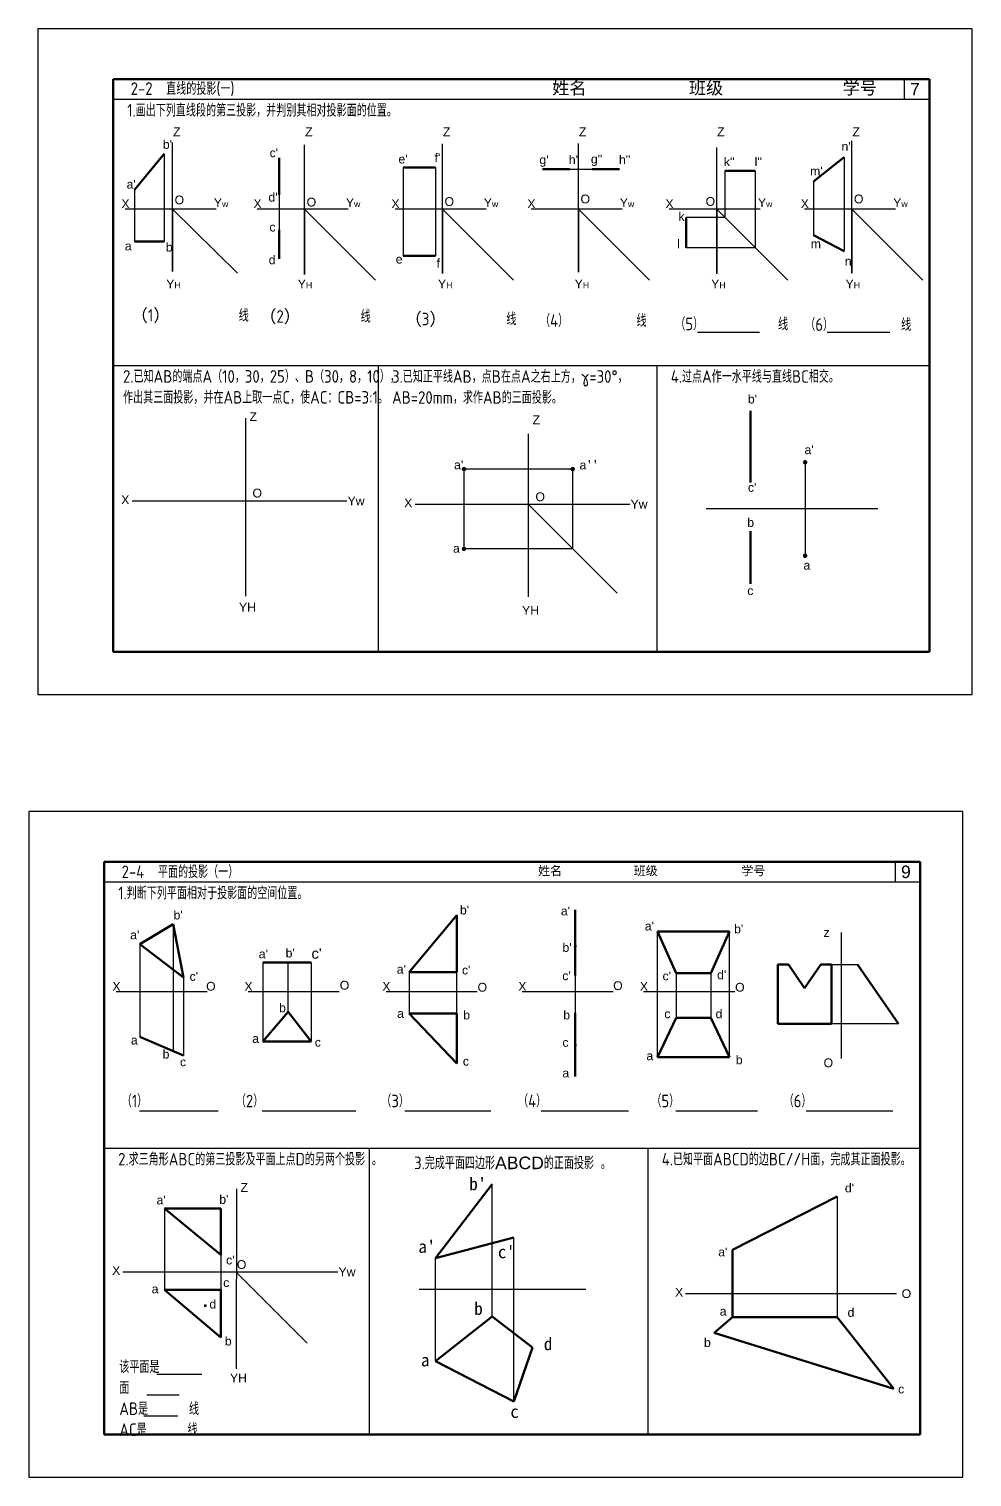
# Model space of a CAD drawing. Header units: millimetres. Extents: x 1117 to 1879, y -220 to 357.
# Drawn here: x 1504 to 1879, y -220 to 357 of the extents above; entities that cross this region are included whole.
import ezdxf

# ---------------------------------------------------------------- set-up
doc = ezdxf.new("R2010")
doc.units = ezdxf.units.MM
for name, color, linetype, lineweight in [('01(csx)', 7, 'Continuous', 50), ('02(xsx)', 7, 'Continuous', 25), ('11(wz)', 7, 'Continuous', 25), ('粗实线', 7, 'Continuous', 50)]:
    doc.layers.add(name, color=color, linetype=linetype, lineweight=lineweight)
doc.layers.add('文字', color=7, linetype='Continuous')
doc.layers.add('细实线', color=7, linetype='Continuous')
doc.styles.add('样式 1', font='ARIAL.TTF', dxfattribs={"height": 5})
doc.styles.add('汉字', font='gbenor.shx', dxfattribs={"height": 5, "bigfont": 'gbcbig.shx'})

msp = doc.modelspace()

# ---------------------------------------------------------------- hatches: boundary and pattern name
at = {"layer": '02(xsx)'}
h = msp.add_hatch(color=256, dxfattribs=at)
h.dxf.hatch_style = 1
h.paths.add_polyline_path([(1811.77, 184.15, 1), (1813.54, 184.15, 1)])
h = msp.add_hatch(color=256, dxfattribs=at)
h.dxf.hatch_style = 1
h.paths.add_polyline_path([(1675.89, 181.42, 1), (1677.66, 181.42, 1)])
h = msp.add_hatch(color=256, dxfattribs=at)
h.dxf.hatch_style = 1
h.paths.add_polyline_path([(1719.23, 181.42, 1), (1720.99, 181.42, 1)])
h = msp.add_hatch(color=256, dxfattribs=at)
h.dxf.hatch_style = 1
h.paths.add_polyline_path([(1675.89, 149.63, 1), (1677.66, 149.63, 1)])
h = msp.add_hatch(color=256, dxfattribs=at)
h.dxf.hatch_style = 1
h.paths.add_polyline_path([(1811.77, 146.9, 1), (1813.54, 146.9, 1)])
h = msp.add_hatch(color=256, dxfattribs=at)
h.dxf.hatch_style = 1
h.paths.add_polyline_path([(1720.51, -8.53, 1), (1721.75, -8.53, 1)])
h = msp.add_hatch(color=256, dxfattribs=at)
h.dxf.hatch_style = 1
h.paths.add_polyline_path([(1720.51, -48.03, 1), (1721.75, -48.03, 1)])
h = msp.add_hatch(color=256, dxfattribs=at)
h.dxf.hatch_style = 1
h.paths.add_polyline_path([(1573.17, -151.75, 1), (1574.4, -151.75, 1)])

# ---------------------------------------------------------------- linework, layer by layer
for p, q in [((1557.58, -113.03), (1557.58, -145.51)), ((1579.95, -131.48), (1579.95, -145.51))]:
    msp.add_line(p, q)
at = {"layer": '01(csx)'}
for p, q in [((1537.13, 336.7), (1537.13, 108.7)), ((1862.13, 336.7), (1537.13, 336.7)), ((1862.13, 108.7), (1862.13, 336.7)), ((1545.59, 292.59), (1557.43, 307.02)), ((1603.12, 305.36), (1603.12, 290.7)), ((1652.6, 301.58), (1665.39, 301.58)), ((1708, 300.87), (1718.89, 300.87)), ((1727.89, 300.87), (1738.78, 300.87)), ((1780.69, 300.16), (1792.76, 300.16)), ((1815.93, 295.9), (1828.24, 305.6)), ((1765.32, 281.66), (1765.32, 269.58)), ((1545.59, 272.02), (1557.43, 272.02)), ((1603.12, 276.75), (1603.12, 265.16)), ((1815.93, 274.62), (1828.24, 268.24)), ((1652.6, 266.35), (1665.39, 266.35)), ((1790.9, 176.13), (1790.9, 204.58)), ((1790.9, 156.73), (1790.9, 135.78)), ((1537.13, 108.7), (1862.13, 108.7)), ((1533.53, 25), (1533.53, -203)), ((1858.53, 25), (1533.53, 25)), ((1858.53, -203), (1858.53, 25)), ((1547.67, -7.82), (1561.01, 0.18)), ((1561.01, 0.18), (1565.02, -21.05)), ((1547.67, -44.64), (1565.02, -52.09)), ((1596.66, -46.59), (1615.89, -46.59)), ((1783.75, -129.5), (1825.42, -108.24)), ((1579.95, -131.48), (1557.58, -113.03)), ((1557.58, -113.03), (1579.95, -113.03)), ((1579.95, -113.03), (1579.95, -131.48)), ((1579.95, -164.48), (1557.58, -145.51)), ((1557.58, -145.51), (1579.95, -145.51)), ((1579.95, -145.51), (1579.95, -164.48)), ((1783.75, -156.3), (1776.46, -162.51)), ((1825.42, -156.3), (1783.75, -156.3)), ((1847.94, -184.93), (1825.42, -156.3)), ((1776.46, -162.51), (1847.94, -184.93)), ((1533.53, -203), (1858.53, -203))]:
    msp.add_line(p, q, dxfattribs=at)
at = {"layer": '02(xsx)'}
for p, q in [((1852.13, 336.7), (1852.13, 328.7)), ((1537.13, 328.7), (1862.13, 328.7)), ((1557.43, 307.02), (1557.43, 272.02)), ((1652.6, 301.58), (1652.6, 266.35)), ((1665.39, 301.58), (1665.39, 266.35)), ((1718.89, 300.87), (1727.89, 300.87)), ((1780.69, 300.16), (1780.69, 281.66)), ((1792.76, 300.16), (1792.76, 269.58)), ((1828.24, 305.6), (1828.24, 268.24)), ((1815.93, 295.9), (1815.93, 274.62)), ((1545.59, 292.59), (1545.59, 272.02)), ((1603.12, 290.7), (1603.12, 276.75)), ((1560.74, 284.92), (1586.65, 259.49)), ((1613.33, 284.92), (1641.61, 256.64)), ((1668.25, 284.92), (1696.53, 256.64)), ((1722.41, 284.92), (1750.7, 256.64)), ((1777.43, 284.92), (1805.71, 256.64)), ((1831.3, 284.92), (1859.59, 256.64)), ((1780.69, 281.66), (1765.32, 281.66)), ((1792.76, 269.58), (1765.32, 269.58)), ((1537.13, 222.7), (1862.13, 222.7)), ((1642.63, 222.7), (1642.63, 108.7)), ((1753.63, 222.7), (1753.63, 108.7)), ((1720.11, 181.42), (1676.78, 181.42)), ((1676.78, 181.42), (1676.78, 149.63)), ((1720.11, 149.63), (1720.11, 181.42)), ((1812.65, 184.15), (1812.65, 146.9)), ((1702.43, 167.31), (1737.79, 131.96)), ((1773.29, 165.71), (1841.66, 165.71)), ((1848.53, 25), (1848.53, 17)), ((1533.53, 17), (1858.53, 17)), ((1561.01, 0.18), (1561.01, -50.37)), ((1547.67, -7.82), (1547.67, -44.64)), ((1596.66, -15.04), (1596.66, -46.59)), ((1606.78, -34.79), (1606.78, -15.04)), ((1615.89, -15.04), (1615.89, -46.59)), ((1565.02, -21.05), (1565.02, -52.09)), ((1547.56, -74.14), (1578.9, -74.14)), ((1596.46, -74.14), (1633.73, -74.14)), ((1653.21, -74.14), (1687.51, -74.14)), ((1707.58, -74.14), (1742.3, -74.14)), ((1761.16, -74.14), (1793.71, -74.14)), ((1813.1, -74.14), (1847.62, -74.14)), ((1533.53, -89), (1858.53, -89)), ((1639.03, -89), (1639.03, -203)), ((1750.03, -89), (1750.03, -203)), ((1825.42, -108.24), (1825.42, -156.3)), ((1586.12, -138.41), (1614.4, -166.69)), ((1764.95, -146.87), (1849.03, -146.87))]:
    msp.add_line(p, q, dxfattribs=at)
at = {"layer": '文字'}
for p, q in [((1560.74, 260.15), (1560.74, 311.54)), ((1831.3, 259.49), (1831.3, 312.14)), ((1613.33, 258.95), (1613.33, 310.54)), ((1668.25, 259.33), (1668.25, 310.91)), ((1722.41, 259.87), (1722.41, 311.09)), ((1777.43, 259.14), (1777.43, 309.47)), ((1560.74, 284.92), (1560.74, 260.15)), ((1613.33, 284.92), (1613.33, 258.95)), ((1668.25, 284.92), (1668.25, 259.33)), ((1722.41, 284.92), (1722.41, 259.87)), ((1777.43, 284.92), (1777.43, 259.14)), ((1831.3, 284.92), (1831.3, 259.49)), ((1589.75, 201.75), (1589.75, 130.86)), ((1702.43, 130.59), (1702.43, 195.5)), ((1720.11, 149.63), (1676.78, 149.63)), ((1554.48, -179.02), (1572.32, -179.02)), ((1550.53, -187.26), (1563.3, -187.26)), ((1549.27, -195.57), (1562.8, -195.57))]:
    msp.add_line(p, q, dxfattribs=at)
at = {"layer": '粗实线'}
for p, q in [((1721.13, 5.85), (1721.13, -20.2)), ((1673.89, 3.82), (1655, -18.92)), ((1673.89, -18.92), (1673.89, 3.82)), ((1753.86, -2.75), (1761.25, -19.35)), ((1753.86, -2.75), (1782.49, -2.75)), ((1782.49, -2.75), (1775.11, -19.35)), ((1547.67, -7.82), (1565.02, -21.05)), ((1596.66, -15.04), (1615.89, -15.04)), ((1801.81, -39.52), (1801.81, -15.9)), ((1801.81, -15.9), (1805.97, -15.9)), ((1805.97, -15.9), (1812.47, -25.25)), ((1818.96, -15.9), (1812.47, -25.25)), ((1823.12, -15.9), (1818.96, -15.9)), ((1823.12, -39.52), (1823.12, -15.9)), ((1833.52, -15.9), (1849.89, -39.52)), ((1655, -18.92), (1673.89, -18.92)), ((1761.25, -19.35), (1761.25, -19.35)), ((1761.25, -19.35), (1775.11, -19.35)), ((1596.66, -46.59), (1606.78, -34.79)), ((1606.78, -34.79), (1615.89, -46.59)), ((1655, -35.37), (1673.89, -35.37)), ((1673.89, -55.37), (1655, -35.37)), ((1673.89, -35.37), (1673.89, -55.37)), ((1721.13, -35.16), (1721.13, -60.43)), ((1761.25, -37.11), (1753.86, -52.79)), ((1761.25, -37.11), (1775.11, -37.11)), ((1775.11, -37.11), (1782.49, -52.79)), ((1812.47, -39.52), (1801.81, -39.52)), ((1812.47, -39.52), (1823.12, -39.52)), ((1753.86, -52.79), (1782.49, -52.79)), ((1688.06, -103.43), (1665.47, -132.84)), ((1665.47, -132.84), (1696.62, -124.63)), ((1783.75, -129.5), (1783.75, -156.3)), ((1688.06, -156.08), (1665.47, -173.86)), ((1704.08, -168.44), (1688.06, -156.08)), ((1696.62, -189.93), (1704.08, -168.44)), ((1665.47, -173.86), (1696.62, -189.93))]:
    msp.add_line(p, q, dxfattribs=at)
at = {"layer": '细实线', "color": 7}
for p, q in [((1879.13, 356.7), (1507.13, 356.7)), ((1507.13, 356.7), (1507.13, 91.7)), ((1879.13, 91.7), (1879.13, 356.7)), ((1507.13, 91.7), (1879.13, 91.7)), ((1875.53, 45), (1503.53, 45)), ((1503.53, 45), (1503.53, -220)), ((1875.53, -220), (1875.53, 45)), ((1503.53, -220), (1875.53, -220))]:
    msp.add_line(p, q, dxfattribs=at)
at = {"layer": '细实线'}
for p, q in [((1578.12, 284.92), (1541.86, 284.92)), ((1630.71, 284.92), (1594.45, 284.92)), ((1685.63, 284.92), (1649.37, 284.92)), ((1739.79, 284.92), (1703.53, 284.92)), ((1794.8, 284.92), (1758.54, 284.92)), ((1848.68, 284.92), (1812.42, 284.92)), ((1769.78, 235.91), (1794.52, 235.91)), ((1821.45, 235.91), (1846.41, 235.91)), ((1630.12, 168.58), (1544.58, 168.58)), ((1742.84, 167.31), (1657.3, 167.31)), ((1753.86, -52.79), (1753.86, -2.75)), ((1782.49, -52.79), (1782.49, -2.75)), ((1827.02, -3.18), (1827.02, -53.28)), ((1823.12, -15.9), (1833.52, -15.9)), ((1655, -18.92), (1655, -35.37)), ((1673.89, -35.37), (1673.89, -18.92)), ((1721.13, -20.2), (1721.13, -35.16)), ((1761.25, -19.35), (1761.25, -37.11)), ((1775.11, -19.35), (1775.11, -37.11)), ((1574.52, -26.78), (1538.26, -26.78)), ((1627.11, -26.78), (1590.85, -26.78)), ((1682.03, -26.78), (1645.77, -26.78)), ((1736.19, -26.78), (1699.94, -26.78)), ((1784.6, -26.78), (1748.34, -26.78)), ((1849.89, -39.52), (1823.12, -39.52)), ((1688.06, -156.08), (1688.06, -103.43)), ((1586.15, -105.24), (1586.08, -176.9)), ((1696.62, -189.93), (1696.62, -124.63)), ((1665.47, -173.86), (1665.47, -132.84)), ((1626.52, -138.41), (1540.98, -138.41)), ((1658.97, -145.14), (1725.36, -145.14))]:
    msp.add_line(p, q, dxfattribs=at)

# ---------------------------------------------------------------- texts
at = {"layer": '01(csx)', "char_height": 3.5, "attachment_point": 1}
for s, insert, width in [("{\\fArial|b0|i0|c0|p32;d'}", (1828.49, -103.12), 4.437), ("{\\fArial|b0|i0|c0|p32;a'}", (1554.34, -107.93), 7.1674), ("{\\fArial|b0|i0|c0|p32;b'}", (1579.34, -107.7), 7.3721), ("{\\fArial|b0|i0|c0|p32;c'}", (1582.05, -131.83), 2.3826), ("{\\fArial|b0|i0|c0|p32;a'}", (1778.05, -128.62), 3.3378), ('{\\fArial|b0|i0|c0|p32;a}', (1552.42, -143.34), 6.8175), ('{\\fArial|b0|i0|c0|p32;c}', (1580.89, -140.82), 6.4848), ('{\\fArial|b0|i0|c0|p32;d}', (1575.39, -149.39), 3.1164), ('{\\fArial|b0|i0|c0|p32;a}', (1778.66, -152.21), 3.7544), ('{\\fArial|b0|i0|c0|p32;d}', (1829.55, -152.69), 3.413), ('{\\fArial|b0|i0|c0|p32;b}', (1581.56, -164.11), 3.8335), ('{\\fArial|b0|i0|c0|p32;b}', (1772.38, -164.7), 8.8739), ('{\\fArial|b0|i0|c0|p32;c}', (1849.68, -183.2), 6.4848)]:
    msp.add_mtext(s, dxfattribs=dict(at, insert=insert, width=width))
at = {"layer": '02(xsx)', "attachment_point": 1}
for s, insert, char_height, width in [('{\\fArial|b0|i0|c0|p32;Z}', (1560.91, 317.48), 3.5, 9.2512), ('{\\fArial|b0|i0|c0|p32;Z}', (1613.5, 317.48), 3.5, 9.2512), ('{\\fArial|b0|i0|c0|p32;Z}', (1668.41, 317.48), 3.5, 9.2512), ('{\\fArial|b0|i0|c0|p32;Z}', (1722.58, 317.48), 3.5, 9.2512), ('{\\fArial|b0|i0|c0|p32;Z}', (1777.59, 317.48), 3.5, 9.2512), ('{\\fArial|b0|i0|c0|p32;Z}', (1831.47, 317.48), 3.5, 9.2512), ("{\\fArial|b0|i0|c0|p32;b'}", (1556.86, 312.46), 3.5, 4.7351), ("{\\fArial|b0|i0|c0|p32;n'}", (1827.15, 311.69), 3.5, 4.7351), ("{\\fArial|b0|i0|c0|p32;c'}", (1599.38, 309.11), 3.5, 7.3395), ("{\\fArial|b0|i0|c0|p32;e'}", (1650.67, 306.64), 3.5, 4.7351), ("{\\fArial|b0|i0|c0|p32;f'}", (1665.05, 307.17), 3.5, 4.7351), ("{\\fArial|b0|i0|c0|p32;g'}", (1706.83, 306.37), 3.5, 4.7351), ("{\\fArial|b0|i0|c0|p32;h'}", (1718.55, 306.37), 3.5, 4.7351), ("{\\fArial|b0|i0|c0|p32;g''}", (1727.33, 306.64), 3.5, 4.7351), ("{\\fArial|b0|i0|c0|p32;h''}", (1738.51, 306.37), 3.5, 4.7351), ("{\\fArial|b0|i0|c0|p32;k''}", (1780.3, 305.58), 3.5, 4.7351), ("{\\fArial|b0|i0|c0|p32;l''}", (1792.54, 305.58), 3.5, 4.7351), ("{\\fArial|b0|i0|c0|p32;m'}", (1814.64, 301.85), 3.5, 4.7351), ("{\\fArial|b0|i0|c0|p32;a'}", (1542.42, 296.61), 3.5, 7.3395), ('{\\fArial|b0|i0|c0|p32;X}', (1540.35, 288.86), 3.5, 6.4432), ('{\\fArial|b0|i0|c0|p32;O}', (1561.53, 290.35), 3.5, 4.2955), ('{\\fArial|b0|i0|c0|p32;Y\\H0.7143x;w}', (1577.16, 289.28), 3.5, 10.3395), ('{\\fArial|b0|i0|c0|p32;X}', (1592.94, 288.86), 3.5, 6.4432), ("{\\fArial|b0|i0|c0|p32;d'}", (1598.92, 291.45), 3.5, 19.075), ('{\\fArial|b0|i0|c0|p32;O}', (1614.12, 289.5), 3.5, 4.2955), ('{\\fArial|b0|i0|c0|p32;Y\\H0.7143x;w}', (1629.75, 289.28), 3.5, 10.3395), ('{\\fArial|b0|i0|c0|p32;X}', (1647.86, 288.86), 3.5, 6.4432), ('{\\fArial|b0|i0|c0|p32;O}', (1669.04, 289.71), 3.5, 4.2955), ('{\\fArial|b0|i0|c0|p32;Y\\H0.7143x;w}', (1684.67, 289.28), 3.5, 10.3395), ('{\\fArial|b0|i0|c0|p32;X}', (1702.02, 288.86), 3.5, 6.4432), ('{\\fArial|b0|i0|c0|p32;O}', (1723.2, 290.74), 3.5, 4.2955), ('{\\fArial|b0|i0|c0|p32;Y\\H0.7143x;w}', (1738.83, 289.28), 3.5, 10.3395), ('{\\fArial|b0|i0|c0|p32;X}', (1757.03, 288.86), 3.5, 6.4432), ('{\\fArial|b0|i0|c0|p32;O}', (1773.02, 289.77), 3.5, 9.4943), ('{\\fArial|b0|i0|c0|p32;Y\\H0.7143x;w}', (1793.85, 289.28), 3.5, 10.3395), ('{\\fArial|b0|i0|c0|p32;X}', (1810.91, 288.86), 3.5, 6.4432), ('{\\fArial|b0|i0|c0|p32;O}', (1832.09, 290.74), 3.5, 4.2955), ('{\\fArial|b0|i0|c0|p32;Y\\H0.7143x;w}', (1847.72, 289.28), 3.5, 10.3395), ('{\\fArial|b0|i0|c0|p32;k}', (1762.2, 283.78), 3.5, 4.7351), ('{\\fArial|b0|i0|c0|p32;c}', (1599.3, 279.52), 3.5, 4.7351), ('{\\fArial|b0|i0|c0|p32;a}', (1541.71, 272.02), 3.5, 7.3395), ('{\\fArial|b0|i0|c0|p32;b}', (1558.04, 271.55), 3.5, 4.7351), ('{\\fArial|b0|i0|c0|p32;l}', (1761.67, 272.88), 3.5, 4.7351), ('{\\fArial|b0|i0|c0|p32;m}', (1814.9, 272.88), 3.5, 4.7351), ('{\\fArial|b0|i0|c0|p32;d}', (1599.03, 266.5), 3.5, 4.7351), ('{\\fArial|b0|i0|c0|p32;e}', (1649.61, 266.76), 3.5, 4.7351), ('{\\fArial|b0|i0|c0|p32;f}', (1665.84, 265.17), 3.5, 4.7351), ('{\\fArial|b0|i0|c0|p32;n}', (1828.48, 265.97), 3.5, 4.7351), ("{\\fArial|b0|i0|c0|p32;b'}", (1789.86, 211.05), 3.5, 7.3395), ('{\\fArial|b0|i0|c0|p32;Z}', (1591.38, 204.07), 3.5, 9.2512), ('{\\fArial|b0|i0|c0|p32;Z}', (1704.09, 202.8), 3.5, 9.2512), ("{\\fArial|b0|i0|c0|p32;a'}", (1812.4, 190.87), 3.5, 7.3395), ("{\\fArial|b0|i0|c0|p32;a'}", (1672.85, 184.85), 3.5, 7.3395), ("{\\fArial|b0|i0|c0|p32;a\\fFangSong_GB2312|b0|i0|c134|p32;''}", (1722.8, 184.8), 3.5, 7.3395), ('{\\fArial|b0|i0|c0|p32;O}', (1592.55, 173.61), 3.5, 4.2955), ("{\\fArial|b0|i0|c0|p32;c'}", (1789.86, 175.87), 3.5, 7.3395), ('{\\fArial|b0|i0|c0|p32;X}', (1540.26, 170.96), 3.5, 6.4432), ('{\\fArial|b0|i0|c0|p32;Yw}', (1630.41, 170.48), 3.5, 10.3395), ('{\\fArial|b0|i0|c0|p32;X}', (1652.97, 169.69), 3.5, 6.4432), ('{\\fArial|b0|i0|c0|p32;O}', (1705.24, 172.14), 3.5, 4.2955), ('{\\fArial|b0|i0|c0|p32;Yw}', (1743.12, 169.21), 3.5, 10.3395), ('{\\fArial|b0|i0|c0|p32;b}', (1789.61, 161.9), 3.5, 7.3395), ('{\\fArial|b0|i0|c0|p32;a}', (1672.41, 151.62), 3.5, 7.3395), ('{\\fArial|b0|i0|c0|p32;a}', (1811.99, 144.89), 3.5, 7.3395), ('{\\fArial|b0|i0|c0|p32;c}', (1789.61, 134.75), 3.5, 7.3395), ('{\\fArial|b0|i0|c0|p32;YH}', (1587.17, 128.16), 3.5, 7.8907), ('{\\fArial|b0|i0|c0|p32;YH}', (1699.89, 126.89), 3.5, 7.8907), ("{\\fArial|b0|i0|c0|p32;b'}", (1675.18, 7.53), 3.5, 4.7351), ("{\\fArial|b0|i0|c0|p32;a'}", (1715.38, 7.2), 3.5, 11.1336), ("{\\fArial|b0|i0|c0|p32;b'}", (1561.12, 5.56), 3.5, 8.1042), ("{\\fArial|b0|i0|c0|p32;a'}", (1748.78, 1.17), 3.5, 9.8831), ("{\\fArial|b0|i0|c0|p32;b'}", (1784.34, 0.02), 3.5, 1.4236), ("{\\fArial|b0|i0|c0|p32;a'}", (1543.84, -2.34), 3.5, 8.1042), ('{\\fArial|b0|i0|c0|p32;z}', (1820, -1.37), 3.5, 29.3562), ("{\\fArial|b0|i0|c0|p32;a'}", (1595.07, -9.92), 3.5, 8.1042), ("{\\fArial|b0|i0|c0|p32;b'}", (1605.76, -9.58), 3.5, 9.073), ("{\\fArial|b0|i0|c0|p32;c'}", (1616.06, -9.38), 4.2, 8.8074), ("{\\fArial|b0|i0|c0|p32;b'}", (1716, -7.35), 3.5, 15.7836), ("{\\fArial|b0|i0|c0|p32;a'}", (1650, -16.02), 3.5, 11.1336), ("{\\fArial|b0|i0|c0|p32;c'}", (1675.99, -16.34), 3.5, 7.3395), ('{\\fArial|b0|i0|c0|p32;X}', (1536.75, -22.84), 3.5, 8.1042), ("{\\fArial|b0|i0|c0|p32;c'}", (1567.49, -18.88), 3.5, 8.1042), ('{\\fArial|b0|i0|c0|p32;O}', (1574.08, -22.8), 3.5, 8.1042), ('{\\fArial|b0|i0|c0|p32;X}', (1589.34, -22.84), 3.5, 6.4432), ('{\\fArial|b0|i0|c0|p32;O}', (1627.31, -22.4), 3.5, 4.2955), ('{\\fArial|b0|i0|c0|p32;X}', (1644.26, -22.84), 3.5, 6.4432), ('{\\fArial|b0|i0|c0|p32;X}', (1698.42, -22.84), 3.5, 6.4432), ("{\\fArial|b0|i0|c0|p32;c'}", (1715.96, -18.64), 3.5, 7.3395), ('{\\fArial|b0|i0|c0|p32;O}', (1736.2, -22.57), 3.5, 4.2955), ('{\\fArial|b0|i0|c0|p32;X}', (1746.83, -22.84), 3.5, 6.4432), ("{\\fArial|b0|i0|c0|p32;c'}", (1755.86, -18.69), 3.5, 18.6645), ("{\\fArial|b0|i0|c0|p32;d'}", (1777.6, -18.23), 3.5, 22.2891), ('{\\fArial|b0|i0|c0|p32;O}', (1682.2, -23.2), 3.5, 4.2955), ('{\\fArial|b0|i0|c0|p32;O}', (1784.76, -23.2), 3.5, 4.2955), ('{\\fArial|b0|i0|c0|p32;b}', (1603.14, -31.38), 3.5, 11.3122), ('{\\fArial|b0|i0|c0|p32;a}', (1650.17, -33.62), 3.5, 10.5129), ('{\\fArial|b0|i0|c0|p32;b}', (1676.49, -34.26), 3.5, 4.7351), ('{\\fArial|b0|i0|c0|p32;b}', (1716.33, -34.26), 3.5, 4.7351), ('{\\fArial|b0|i0|c0|p32;c}', (1756.58, -33.77), 3.5, 15.578), ('{\\fArial|b0|i0|c0|p32;d}', (1777, -33.77), 3.5, 4.7351), ('{\\fArial|b0|i0|c0|p32;a}', (1544.15, -44.24), 3.5, 8.1042), ('{\\fArial|b0|i0|c0|p32;a}', (1592.44, -43.58), 3.5, 12.1055), ('{\\fArial|b0|i0|c0|p32;c}', (1617.37, -45.1), 3.5, 4.7351), ('{\\fArial|b0|i0|c0|p32;c}', (1716, -45.16), 3.5, 4.1855), ('{\\fArial|b0|i0|c0|p32;b}', (1556.76, -49.82), 3.5, 8.1042), ('{\\fArial|b0|i0|c0|p32;a}', (1749.43, -50.49), 3.5, 7.3395), ('{\\fArial|b0|i0|c0|p32;c}', (1563.68, -52.93), 3.5, 8.1042), ('{\\fArial|b0|i0|c0|p32;c}', (1676.33, -52.65), 3.5, 4.7351), ('{\\fArial|b0|i0|c0|p32;b}', (1785.03, -52.1), 3.5, 1.445), ('{\\fArial|b0|i0|c0|p32;O}', (1820, -53.28), 3.5, 29.3562), ('{\\fArial|b0|i0|c0|p32;a}', (1715.97, -57.34), 3.5, 7.3395), ('{\\fArial|b0|i0|c0|p32;Z}', (1587.78, -102.92), 3.5, 9.2512), ('{\\fArial|b0|i0|c0|p32;X}', (1536.65, -136.03), 3.5, 6.4432), ('{\\fArial|b0|i0|c0|p32;O}', (1586.31, -133.63), 3.5, 4.2955), ('{\\fArial|b0|i0|c0|p32;Yw}', (1626.81, -136.51), 3.5, 10.3395), ('{\\fArial|b0|i0|c0|p32;X}', (1760.86, -144.69), 3.5, 6.4432), ('{\\fArial|b0|i0|c0|p32;O}', (1851.09, -145.22), 3.5, 4.2955), ('{\\fArial|b0|i0|c0|p32;YH}', (1583.57, -178.83), 3.5, 7.8907)]:
    msp.add_mtext(s, dxfattribs=dict(at, insert=insert, char_height=char_height, width=width))
for s, insert, char_height, width, style in [('{\\fArial|b0|i0|c0|p32;Y\\H0.7143x;H}', (1558.2, 256.89), 3.5, 56.2377, '样式 1'), ('{\\fArial|b0|i0|c0|p32;Y\\H0.7143x;H}', (1610.58, 256.89), 3.5, 56.2377, '样式 1'), ('{\\fArial|b0|i0|c0|p32;Y\\H0.7143x;H}', (1666.42, 256.89), 3.5, 56.2377, '样式 1'), ('{\\fArial|b0|i0|c0|p32;Y\\H0.7143x;H}', (1720.85, 256.89), 3.5, 56.2377, '样式 1'), ('{\\fArial|b0|i0|c0|p32;Y\\H0.7143x;H}', (1775.23, 256.89), 3.5, 56.2377, '样式 1'), ('{\\fArial|b0|i0|c0|p32;Y\\H0.7143x;H}', (1828.74, 256.89), 3.5, 56.2377, '样式 1'), ('该平面是        面\\PAB是      线\\PAC是      线', (1539.53, -173.63), 5, 36.3398, '汉字')]:
    msp.add_mtext(s, dxfattribs=dict(at, insert=insert, char_height=char_height, width=width, style=style))
at = {"layer": '11(wz)', "char_height": 5, "style": '汉字'}
for s, insert, width, attachment_point in [('  2-2  直线的投影(一)', (1538.63, 332.7), 313.5, 4), ('1.画出下列直线段的第三投影，并判别其相对投影面的位置。', (1542.65, 326.78), 104.0467, 1), ('3.已知正平线AB，点B在点A之右上方，γ=30°，\\PAB=20mm，求作AB的三面投影。', (1648.15, 220.78), 104.0467, 1), ('4.过点A作一水平线与直线BC相交。', (1759.15, 220.78), 104.0467, 1), ('  2-4  平面的投影（一）', (1535.03, 21), 313.5, 4), ('1.判断下列平面相对于投影面的空间位置。', (1539.06, 15.08), 104.0467, 1), ('2.求三角形ABC的第三投影及平面上点D的另两个投影 。', (1539.06, -90.92), 99.5888, 1), ('3.完成平面四边形{\\fArial|b0|i0|c0|p32;ABCD}的正面投影 。', (1656.92, -92.4), 77.0032, 1), ('\\pt10,135;4.已知平面ABCD的边BC//H面，完成其正面投影。', (1755.56, -90.92), 102.2054, 1)]:
    msp.add_mtext(s, dxfattribs=dict(at, insert=insert, width=width, attachment_point=attachment_point))
at = {"layer": '11(wz)', "char_height": 5, "attachment_point": 1, "style": '汉字'}
for s, insert in [('{\\fSimSun|b0|i0|c134|p2;（}1{\\fSimSun|b0|i0|c134|p2;）\\fFangSong_GB2312|b0|i0|c134|p49;\\L        }线', (1544.1, 245.13)), ('{\\fSimSun|b0|i0|c134|p2;（}2{\\fSimSun|b0|i0|c134|p2;）\\fTxt|b0|i0|c134|p2;\\L       }线', (1595.28, 244.72)), ('{\\fSimSun|b0|i0|c134|p2;（}3{\\fSimSun|b0|i0|c134|p2;）\\fTxt|b0|i0|c134|p2;\\L       }线', (1653.2, 243.68)), ('（4）{\\fFangSong_GB2312|b0|i0|c134|p49;\\L        }线', (1707.08, 243.05)), ('（5）{\\L           }线', (1760.95, 241.7)), ('（6）{\\L          }线', (1812.69, 241.45)), ('2.已知AB的端点A（10，30，25）、B（30，8，10），\\P作出其三面投影，并在AB上取一点C，使AC：CB=3:1。', (1541.01, 220.82)), ('（1）        ', (1540.5, -67.74)), ('（2）        ', (1585.95, -67.74)), ('（3）        ', (1643.87, -67.74)), ('（4）        ', (1698.34, -67.74)), ('（5）        ', (1751.42, -67.74)), ('（6）        ', (1804.12, -67.74))]:
    msp.add_mtext(s, dxfattribs=dict(at, insert=insert))
at = {"layer": '文字', "color": 7, "width": 313.5, "attachment_point": 4}
for s, insert, char_height in [('{\\fSimSun|b0|i0|c134|p2;\\C256; \\C7; 姓名            班级              学号}', (1705.11, 332.92), 5), ('{\\fSimSun|b0|i0|c134|p2;  姓名            班级              学号}', (1701.51, 21.22), 3.5)]:
    msp.add_mtext(s, dxfattribs=dict(at, insert=insert, char_height=char_height))
at = {"layer": '细实线', "color": 7, "ltscale": 0.3, "char_height": 5, "width": 10, "attachment_point": 5, "style": '样式 1'}
for s, insert in [('7', (1856.38, 332.7)), ('9', (1852.78, 21))]:
    msp.add_mtext(s, dxfattribs=dict(at, insert=insert))
at = {"layer": '细实线', "char_height": 5, "attachment_point": 1}
for s, insert, width in [("b'", (1678.91, -100.76), 6.3864), ("a'", (1658.63, -125.72), 3.875), ("c'", (1690.28, -127.83), 4.9822), ('b', (1680.88, -150.41), 4.9822), ('d', (1708.57, -164.46), 4.9822), ('a', (1659.66, -170.92), 3.875), ('c', (1695.25, -191.44), 4.9822)]:
    msp.add_mtext(s, dxfattribs=dict(at, insert=insert, width=width))

doc.saveas('drawing.dxf')
